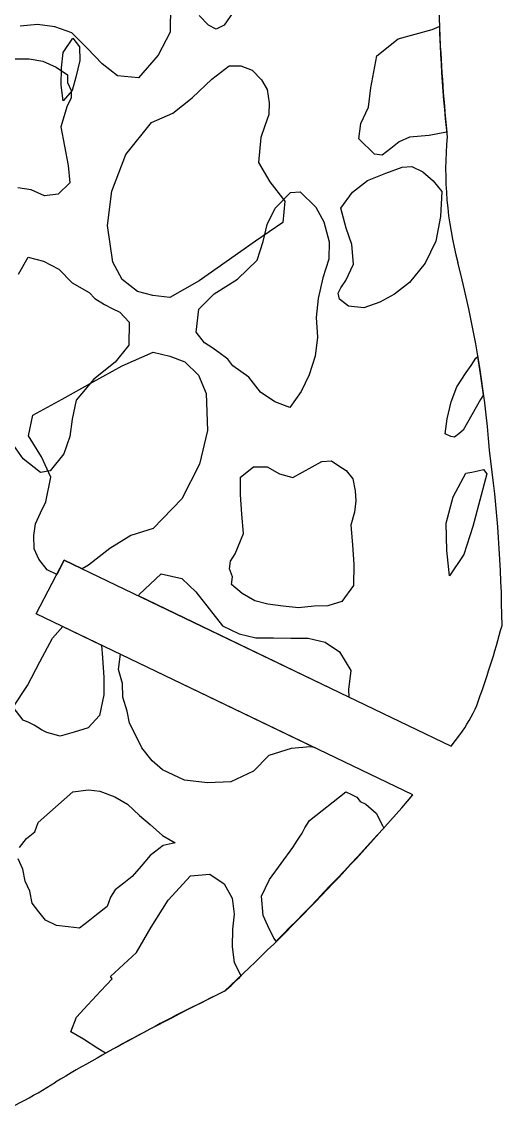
# Model space of a CAD drawing. Extents: x 1.3 to 15.6, y 3.2 to 7.5.
# Drawn here: x 9.889 to 10.651, y 3.435 to 5.18 of the extents above; entities that cross this region are included whole.
import ezdxf

# ---------------------------------------------------------------- set-up
doc = ezdxf.new("R2010")
doc.units = 0
doc.header["$MEASUREMENT"] = 0

msp = doc.modelspace()

# ---------------------------------------------------------------- linework, layer by layer
at = {"color": 7, "linetype": 'Continuous'}
for p, q in [((10.1245, 5.2062), (10.1239, 5.1634)), ((10.2346, 5.2107), (10.2096, 5.1744)), ((10.1851, 5.1747), (10.1701, 5.1902)), ((9.9132, 5.1757), (9.8856, 5.173)), ((9.9406, 5.1722), (9.9132, 5.1757)), ((9.968, 5.1627), (9.9406, 5.1722)), ((10.1973, 5.1684), (10.1851, 5.1747)), ((10.2096, 5.1744), (10.1973, 5.1684)), ((10.4862, 5.1528), (10.5404, 5.1678)), ((10.5404, 5.1678), (10.5516, 5.1725)), ((9.9541, 5.1311), (9.9692, 5.1539)), ((9.9921, 5.1379), (9.968, 5.1627)), ((9.9692, 5.1539), (9.9798, 5.1403)), ((10.1239, 5.1634), (10.105, 5.127)), ((10.4522, 5.1261), (10.4862, 5.1528)), ((9.9512, 5.1068), (9.9541, 5.1311)), ((9.9798, 5.1403), (9.9803, 5.1187)), ((10.0162, 5.113), (9.9921, 5.1379)), ((9.8757, 5.1212), (9.9001, 5.1209)), ((9.9001, 5.1209), (9.9215, 5.1175)), ((9.9215, 5.1175), (9.9427, 5.108)), ((9.9803, 5.1187), (9.974, 5.0918)), ((10.0403, 5.0944), (10.0162, 5.113)), ((10.105, 5.127), (10.0739, 5.0908)), ((10.443, 5.0749), (10.4522, 5.1261)), ((9.9427, 5.108), (9.9609, 5.0955)), ((9.9509, 5.0792), (9.9512, 5.1068)), ((9.9609, 5.0955), (9.9607, 5.0833)), ((10.19, 5.0891), (10.2178, 5.1101)), ((10.2178, 5.1101), (10.2361, 5.1098)), ((10.2361, 5.1098), (10.2544, 5.1034)), ((10.2544, 5.1034), (10.2694, 5.0879)), ((9.954, 5.0542), (9.9509, 5.0792)), ((9.9607, 5.0833), (9.9666, 5.071)), ((9.974, 5.0918), (9.9684, 5.0709)), ((10.0739, 5.0908), (10.0403, 5.0944)), ((10.159, 5.059), (10.19, 5.0891)), ((10.2694, 5.0879), (10.2784, 5.0725)), ((9.9684, 5.0709), (9.954, 5.0542)), ((9.9666, 5.071), (9.9665, 5.0588)), ((10.2784, 5.0725), (10.2811, 5.0511)), ((10.4393, 5.0446), (10.443, 5.0749)), ((9.9602, 5.0466), (9.9505, 5.0132)), ((9.9665, 5.0588), (9.9602, 5.0466)), ((10.1281, 5.035), (10.159, 5.059)), ((10.2811, 5.0511), (10.2808, 5.0327)), ((10.4269, 5.0184), (10.4393, 5.0446)), ((10.0942, 5.0202), (10.1281, 5.035)), ((10.2808, 5.0327), (10.2745, 5.0145)), ((9.9505, 5.0132), (9.9562, 4.9825)), ((10.0538, 4.9689), (10.0942, 5.0202)), ((10.2745, 5.0145), (10.2681, 4.9963)), ((10.424, 4.9941), (10.4269, 5.0184)), ((10.2681, 4.9963), (10.2644, 4.9566)), ((10.4487, 4.9696), (10.424, 4.9941)), ((10.5043, 4.9967), (10.488, 4.9894)), ((10.5354, 4.9991), (10.5043, 4.9967)), ((10.5633, 5.0048), (10.5354, 4.9991)), ((9.9562, 4.9825), (9.9618, 4.9519)), ((10.4744, 4.9788), (10.4608, 4.9681)), ((10.488, 4.9894), (10.4744, 4.9788)), ((10.0315, 4.9111), (10.0538, 4.9689)), ((10.2644, 4.9566), (10.2823, 4.9258)), ((10.4608, 4.9681), (10.4487, 4.9696)), ((9.9618, 4.9519), (9.9645, 4.9243)), ((10.4375, 4.9278), (10.4666, 4.9397)), ((10.4666, 4.9397), (10.4924, 4.9489)), ((10.4924, 4.9489), (10.5079, 4.9501)), ((10.5079, 4.9501), (10.5254, 4.9418)), ((10.5254, 4.9418), (10.5421, 4.9275)), ((9.9645, 4.9243), (9.9459, 4.9063)), ((10.2823, 4.9258), (10.3063, 4.8948)), ((10.4137, 4.9092), (10.4375, 4.9278)), ((10.5421, 4.9275), (10.5555, 4.9105)), ((9.9032, 4.913), (9.8818, 4.9164)), ((9.9244, 4.9035), (9.9032, 4.913)), ((9.9459, 4.9063), (9.9244, 4.9035)), ((10.0246, 4.8562), (10.0315, 4.9111)), ((10.2906, 4.884), (10.3152, 4.9088)), ((10.3152, 4.9088), (10.3307, 4.91)), ((10.3307, 4.91), (10.3554, 4.8854)), ((10.3952, 4.8837), (10.4137, 4.9092)), ((10.5555, 4.9105), (10.5537, 4.8707)), ((10.3063, 4.8948), (10.3028, 4.8613)), ((10.3554, 4.8854), (10.368, 4.8624)), ((10.2782, 4.8578), (10.2906, 4.884)), ((10.4037, 4.8519), (10.3952, 4.8837)), ((10.5537, 4.8707), (10.5459, 4.8316)), ((10.0329, 4.798), (10.0246, 4.8562)), ((10.3028, 4.8613), (10.2595, 4.8314)), ((10.2719, 4.8309), (10.2782, 4.8578)), ((10.368, 4.8624), (10.3765, 4.8306)), ((10.4129, 4.8262), (10.4037, 4.8519)), ((10.2595, 4.8314), (10.2132, 4.7984)), ((10.2622, 4.8013), (10.2719, 4.8309)), ((10.3765, 4.8306), (10.3762, 4.8029)), ((10.4153, 4.7951), (10.4129, 4.8262)), ((10.5459, 4.8316), (10.5294, 4.7967)), ((9.8829, 4.7789), (9.8985, 4.8061)), ((9.8985, 4.8061), (9.9229, 4.7997)), ((9.9229, 4.7997), (9.9472, 4.7871)), ((10.2132, 4.7984), (10.17, 4.7685)), ((10.2308, 4.7712), (10.2622, 4.8013)), ((10.3762, 4.8029), (10.3665, 4.7733)), ((9.9472, 4.7871), (9.9682, 4.7654)), ((10.0478, 4.7703), (10.0329, 4.798)), ((10.4029, 4.7689), (10.4153, 4.7951)), ((10.5294, 4.7967), (10.5041, 4.7659)), ((9.9682, 4.7654), (9.9955, 4.7497)), ((10.0719, 4.7516), (10.0478, 4.7703)), ((10.17, 4.7685), (10.1237, 4.7417)), ((10.1942, 4.7479), (10.2308, 4.7712)), ((10.3665, 4.7733), (10.3594, 4.7403)), ((10.3954, 4.7575), (10.4029, 4.7689)), ((10.5041, 4.7659), (10.4803, 4.7472)), ((9.9955, 4.7497), (10.0045, 4.7404)), ((10.0963, 4.7451), (10.0719, 4.7516)), ((10.1696, 4.7232), (10.1942, 4.7479)), ((10.3912, 4.7488), (10.3954, 4.7575)), ((10.3932, 4.7393), (10.3912, 4.7488)), ((10.4803, 4.7472), (10.4573, 4.7346)), ((10.0045, 4.7404), (10.0197, 4.731)), ((10.0197, 4.731), (10.0318, 4.7247)), ((10.1237, 4.7417), (10.0963, 4.7451)), ((10.3594, 4.7403), (10.3558, 4.7099)), ((10.4072, 4.7284), (10.3932, 4.7393)), ((10.4573, 4.7346), (10.4315, 4.7254)), ((10.0318, 4.7247), (10.0439, 4.7184)), ((10.0439, 4.7184), (10.059, 4.7029)), ((10.1652, 4.6868), (10.1696, 4.7232)), ((10.4315, 4.7254), (10.4072, 4.7284)), ((10.059, 4.7029), (10.0584, 4.6662)), ((10.3558, 4.7099), (10.3582, 4.6789)), ((10.1786, 4.6698), (10.1652, 4.6868)), ((10.3582, 4.6789), (10.3545, 4.6485)), ((10.0584, 4.6662), (10.0367, 4.6391)), ((10.19, 4.6623), (10.1786, 4.6698)), ((10.2014, 4.6547), (10.19, 4.6623)), ((10.048, 4.6333), (10.0968, 4.6551)), ((10.0968, 4.6551), (10.1237, 4.6487)), ((10.1237, 4.6487), (10.1472, 4.6397)), ((10.2154, 4.6438), (10.2014, 4.6547)), ((10.2234, 4.6336), (10.2154, 4.6438)), ((10.3545, 4.6485), (10.3448, 4.6189)), ((10.6021, 4.634), (10.6096, 4.6454)), ((10.6096, 4.6454), (10.6129, 4.648)), ((10.0018, 4.6081), (10.048, 4.6333)), ((10.0367, 4.6391), (10.0026, 4.6121)), ((10.1472, 4.6397), (10.1693, 4.6186)), ((10.2489, 4.6151), (10.2234, 4.6336)), ((10.5945, 4.6226), (10.6021, 4.634)), ((9.9523, 4.5802), (10.0018, 4.6081)), ((10.0026, 4.6121), (9.9746, 4.5789)), ((10.1693, 4.6186), (10.1812, 4.5895)), ((10.2676, 4.5913), (10.2489, 4.6151)), ((10.3448, 4.6189), (10.3324, 4.5927)), ((10.5795, 4.5998), (10.5945, 4.6226)), ((10.1812, 4.5895), (10.1833, 4.5307)), ((10.2904, 4.5763), (10.2676, 4.5913)), ((10.3324, 4.5927), (10.3139, 4.5673)), ((10.5705, 4.5763), (10.5795, 4.5998)), ((9.9061, 4.555), (9.9523, 4.5802)), ((9.9746, 4.5789), (9.9681, 4.5484)), ((10.3139, 4.5673), (10.2904, 4.5763)), ((10.5641, 4.5493), (10.5705, 4.5763)), ((10.6171, 4.5799), (10.5896, 4.5309)), ((10.6218, 4.587), (10.6171, 4.5799)), ((9.8991, 4.522), (9.9061, 4.555)), ((9.9681, 4.5484), (9.9646, 4.5209)), ((10.5612, 4.5251), (10.5641, 4.5493)), ((9.9197, 4.4887), (9.8991, 4.522)), ((9.9646, 4.5209), (9.955, 4.4936)), ((10.1833, 4.5307), (10.1706, 4.4769)), ((10.5699, 4.5209), (10.5612, 4.5251)), ((10.576, 4.5202), (10.5699, 4.5209)), ((10.5828, 4.5255), (10.576, 4.5202)), ((10.5896, 4.5309), (10.5828, 4.5255)), ((9.8907, 4.4854), (9.8758, 4.507)), ((9.9179, 4.4636), (9.8907, 4.4854)), ((9.9342, 4.4562), (9.9197, 4.4887)), ((9.955, 4.4936), (9.9333, 4.4664)), ((10.1706, 4.4769), (10.1424, 4.4218)), ((10.2359, 4.4567), (10.2563, 4.4727)), ((10.2563, 4.4727), (10.2779, 4.4731)), ((10.2779, 4.4731), (10.298, 4.4615)), ((10.3189, 4.4559), (10.365, 4.4811)), ((10.365, 4.4811), (10.3806, 4.4823)), ((10.3806, 4.4823), (10.392, 4.4747)), ((10.392, 4.4747), (10.4034, 4.4672)), ((10.4034, 4.4672), (10.4141, 4.4536)), ((10.6126, 4.4665), (10.6221, 4.4685)), ((10.6221, 4.4685), (10.6274, 4.4617)), ((9.9333, 4.4664), (9.9179, 4.4636)), ((9.9264, 4.4171), (9.9342, 4.4562)), ((10.2356, 4.429), (10.2359, 4.4567)), ((10.298, 4.4615), (10.3189, 4.4559)), ((10.4141, 4.4536), (10.4179, 4.4347)), ((10.5737, 4.4251), (10.5937, 4.4627)), ((10.5937, 4.4627), (10.6031, 4.4646)), ((10.6031, 4.4646), (10.6126, 4.4665)), ((10.6274, 4.4617), (10.6162, 4.4199)), ((10.4179, 4.4347), (10.4191, 4.4191)), ((9.9181, 4.3996), (9.9264, 4.4171)), ((10.1424, 4.4218), (10.0968, 4.375)), ((10.238, 4.3979), (10.2356, 4.429)), ((10.4191, 4.4191), (10.4169, 4.4009)), ((10.5625, 4.3833), (10.5737, 4.4251)), ((10.6162, 4.4199), (10.605, 4.3782)), ((9.9099, 4.3822), (9.9181, 4.3996)), ((10.2404, 4.3668), (10.238, 4.3979)), ((10.4169, 4.4009), (10.4113, 4.3801)), ((9.9077, 4.364), (9.9099, 4.3822)), ((10.4113, 4.3801), (10.4137, 4.349)), ((10.5635, 4.3401), (10.5625, 4.3833)), ((9.9081, 4.3424), (9.9077, 4.364)), ((10.0616, 4.3638), (10.0283, 4.3432)), ((10.0968, 4.375), (10.0616, 4.3638)), ((10.2273, 4.3346), (10.2404, 4.3668)), ((10.605, 4.3782), (10.5904, 4.3338)), ((10.4137, 4.349), (10.4161, 4.3179)), ((9.9154, 4.3261), (9.9081, 4.3424)), ((10.0283, 4.3432), (9.9943, 4.3166)), ((10.2198, 4.3232), (10.2273, 4.3346)), ((10.5678, 4.2996), (10.5635, 4.3401)), ((10.5904, 4.3338), (10.5678, 4.2996)), ((9.9109, 4.2395), (9.9556, 4.3245)), ((9.9287, 4.3091), (9.9154, 4.3261)), ((9.9556, 4.3245), (9.9438, 4.302)), ((9.9844, 4.3107), (9.9556, 4.3245)), ((9.9556, 4.3245), (10.5703, 4.029)), ((9.9943, 4.3166), (9.9844, 4.3107)), ((10.2183, 4.311), (10.2198, 4.3232)), ((10.2229, 4.2982), (10.2183, 4.311)), ((10.4161, 4.3179), (10.4151, 4.2842)), ((9.9438, 4.302), (9.9287, 4.3091)), ((10.0748, 4.2699), (10.1096, 4.3026)), ((10.1096, 4.3026), (10.1426, 4.2956)), ((10.1426, 4.2956), (10.1646, 4.2744)), ((10.2214, 4.286), (10.2229, 4.2982)), ((10.2382, 4.2717), (10.2214, 4.286)), ((10.4151, 4.2842), (10.3967, 4.2587)), ((10.0735, 4.2679), (10.0748, 4.2699)), ((10.408, 4.1071), (10.0735, 4.2679)), ((10.1646, 4.2744), (10.186, 4.2472)), ((10.2583, 4.26), (10.2382, 4.2717)), ((10.2792, 4.2544), (10.2583, 4.26)), ((10.3967, 4.2587), (10.3743, 4.2522)), ((10.186, 4.2472), (10.2073, 4.22)), ((10.3034, 4.2515), (10.2792, 4.2544)), ((10.3277, 4.2486), (10.3034, 4.2515)), ((10.3527, 4.2517), (10.3277, 4.2486)), ((10.3743, 4.2522), (10.3527, 4.2517)), ((10.5097, 3.9517), (9.9109, 4.2395)), ((9.9372, 4.2004), (9.9533, 4.2192)), ((9.9533, 4.2192), (10.0149, 4.1896)), ((10.2073, 4.22), (10.2335, 4.2076)), ((10.2335, 4.2076), (10.2604, 4.2013)), ((9.9172, 4.1628), (9.9372, 4.2004)), ((10.0149, 4.1896), (10.0165, 4.1692)), ((10.2604, 4.2013), (10.2881, 4.201)), ((10.2881, 4.201), (10.3158, 4.2008)), ((10.3158, 4.2008), (10.3435, 4.2005)), ((10.3435, 4.2005), (10.3704, 4.1942)), ((10.3704, 4.1942), (10.3932, 4.1791)), ((10.042, 4.1508), (10.0449, 4.1751)), ((10.0449, 4.1751), (10.3532, 4.027)), ((10.3932, 4.1791), (10.4111, 4.1492)), ((9.8973, 4.1252), (9.9172, 4.1628)), ((10.0165, 4.1692), (10.0189, 4.1382)), ((10.0189, 4.1382), (10.0186, 4.1105)), ((10.0485, 4.1284), (10.042, 4.1508)), ((10.4111, 4.1492), (10.4075, 4.1189)), ((9.8747, 4.091), (9.8973, 4.1252)), ((10.049, 4.1068), (10.0485, 4.1284)), ((10.4075, 4.1189), (10.408, 4.1071)), ((10.0186, 4.1105), (10.0116, 4.0775)), ((10.0555, 4.0845), (10.049, 4.1068)), ((9.8907, 4.0705), (9.8747, 4.091)), ((10.0594, 4.0656), (10.0555, 4.0845)), ((9.8994, 4.0664), (9.8907, 4.0705)), ((9.9082, 4.0623), (9.8994, 4.0664)), ((10.0116, 4.0775), (9.9938, 4.0581)), ((10.0693, 4.0459), (10.0594, 4.0656)), ((9.9196, 4.0548), (9.9082, 4.0623)), ((9.9283, 4.0506), (9.9196, 4.0548)), ((9.9492, 4.045), (9.9283, 4.0506)), ((9.9715, 4.0515), (9.9492, 4.045)), ((9.9938, 4.0581), (9.9715, 4.0515)), ((10.0792, 4.0262), (10.0693, 4.0459)), ((10.5703, 4.029), (10.5845, 4.0472)), ((10.0952, 4.0058), (10.0792, 4.0262)), ((10.2809, 4.0142), (10.2564, 3.9894)), ((10.3161, 4.0253), (10.2809, 4.0142)), ((10.3472, 4.0277), (10.3161, 4.0253)), ((10.3532, 4.027), (10.3472, 4.0277)), ((10.112, 3.9915), (10.0952, 4.0058)), ((10.1469, 3.9749), (10.112, 3.9915)), ((10.2564, 3.9894), (10.2204, 3.9722)), ((10.1833, 3.9705), (10.1469, 3.9749)), ((10.2204, 3.9722), (10.1833, 3.9705)), ((9.9141, 3.9077), (9.9692, 3.9564)), ((9.9692, 3.9564), (9.9942, 3.9595)), ((9.9942, 3.9595), (10.0124, 3.9573)), ((10.0124, 3.9573), (10.036, 3.9483)), ((10.036, 3.9483), (10.0561, 3.9367)), ((10.3454, 3.9109), (10.4032, 3.9563)), ((10.4032, 3.9563), (10.4119, 3.9522)), ((10.4119, 3.9522), (10.4207, 3.948)), ((10.4207, 3.948), (10.426, 3.9412)), ((10.0561, 3.9367), (10.0755, 3.9189)), ((10.426, 3.9412), (10.4347, 3.9371)), ((10.4347, 3.9371), (10.4515, 3.9228)), ((10.0755, 3.9189), (10.0922, 3.9046)), ((10.3379, 3.8995), (10.3454, 3.9109)), ((10.4515, 3.9228), (10.4614, 3.9031)), ((9.8956, 3.8822), (9.9092, 3.8929)), ((9.9092, 3.8929), (9.9141, 3.9077)), ((10.0922, 3.9046), (10.1116, 3.8869)), ((10.3337, 3.8908), (10.3379, 3.8995)), ((10.4614, 3.9031), (10.4633, 3.8989)), ((9.8847, 3.8681), (9.8956, 3.8822)), ((10.1116, 3.8869), (10.1318, 3.8752)), ((10.1318, 3.8752), (10.1128, 3.8713)), ((10.3187, 3.868), (10.3262, 3.8794)), ((10.3262, 3.8794), (10.3337, 3.8908)), ((10.1128, 3.8713), (10.0924, 3.8553)), ((10.3002, 3.8425), (10.3187, 3.868)), ((9.8898, 3.8337), (9.8825, 3.8499)), ((10.0781, 3.8386), (10.0638, 3.8219)), ((10.0924, 3.8553), (10.0781, 3.8386)), ((10.2817, 3.8171), (10.3002, 3.8425)), ((9.8936, 3.8147), (9.8898, 3.8337)), ((10.0638, 3.8219), (10.0502, 3.8112)), ((10.1208, 3.7842), (10.1562, 3.823)), ((10.1562, 3.823), (10.1873, 3.8254)), ((10.1873, 3.8254), (10.2101, 3.8103)), ((9.9009, 3.7985), (9.8936, 3.8147)), ((10.0502, 3.8112), (10.0366, 3.8005)), ((10.2101, 3.8103), (10.2227, 3.7873)), ((10.2693, 3.7909), (10.2817, 3.8171)), ((9.9048, 3.7795), (9.9009, 3.7985)), ((10.029, 3.7891), (10.0242, 3.7743)), ((10.0366, 3.8005), (10.029, 3.7891)), ((10.2227, 3.7873), (10.2259, 3.7623)), ((10.2717, 3.7598), (10.2693, 3.7909)), ((9.9154, 3.7659), (9.9048, 3.7795)), ((10.0242, 3.7743), (10.0072, 3.761)), ((10.094, 3.7413), (10.1208, 3.7842)), ((9.9261, 3.7523), (9.9154, 3.7659)), ((9.9436, 3.7441), (9.9261, 3.7523)), ((10.0072, 3.761), (9.9936, 3.7503)), ((10.2259, 3.7623), (10.2229, 3.738)), ((10.279, 3.7435), (10.2717, 3.7598)), ((9.9618, 3.7419), (9.9436, 3.7441)), ((9.98, 3.7397), (9.9618, 3.7419)), ((9.9936, 3.7503), (9.98, 3.7397)), ((10.0707, 3.701), (10.094, 3.7413)), ((10.2229, 3.738), (10.2227, 3.7103)), ((10.2889, 3.7239), (10.279, 3.7435)), ((10.2926, 3.7192), (10.2889, 3.7239)), ((10.0292, 3.6629), (10.0707, 3.701)), ((10.2227, 3.7103), (10.2258, 3.6853)), ((10.2258, 3.6853), (10.2357, 3.6657)), ((10.2357, 3.6657), (10.2372, 3.6645)), ((10.0141, 3.6401), (10.0318, 3.6595)), ((10.0318, 3.6595), (10.0292, 3.6629)), ((9.993, 3.618), (10.0141, 3.6401)), ((9.9752, 3.5986), (9.993, 3.618)), ((9.9662, 3.5751), (9.9752, 3.5986)), ((9.9864, 3.5634), (9.9662, 3.5751)), ((10.0092, 3.5484), (9.9864, 3.5634)), ((10.0214, 3.5413), (10.0092, 3.5484))]:
    msp.add_line(p, q, dxfattribs=at)
at = {"color": 7, "linetype": 'Continuous', "flags": 128}
msp.add_lwpolyline([(10.6218, 4.587), (10.617, 4.6207), (10.6129, 4.648)], dxfattribs=at)
at = {"color": 7, "linetype": 'Continuous'}
for centre, radius, start, end in [((12.7219, 5.2359), 2.171, 180.1693, 186.3068), ((13.9483, 5.3243), 3.4, 182.5592, 185.3927), ((11.138, 4.9457), 0.5763, 174.8555, 194.8952), ((8.9022, 4.3607), 1.7348, 4.5764, 14.5864), ((8.397, 4.1997), 2.2544, 0.5358, 7.6331), ((9.0977, 4.6413), 1.6095, 340.115, 344.853), ((10.3625, 4.2055), 0.2726, 324.4986, 335.8245), ((7.5342, 6.5062), 3.9216, 313.0357, 319.3537), ((6.6848, 7.3178), 5.0957, 315.0729, 317.8597), ((9.9849, 3.9106), 0.3524, 309.7907, 315.7162), ((11.913, 0.1548), 3.8787, 116.0365, 120.5447), ((12.5962, -1.1678), 5.367, 116.3927, 118.6689), ((9.5129, 4.1702), 0.7997, 293.1615, 302.4307)]:
    msp.add_arc(centre, radius, start, end, dxfattribs=at)

doc.saveas('drawing.dxf')
